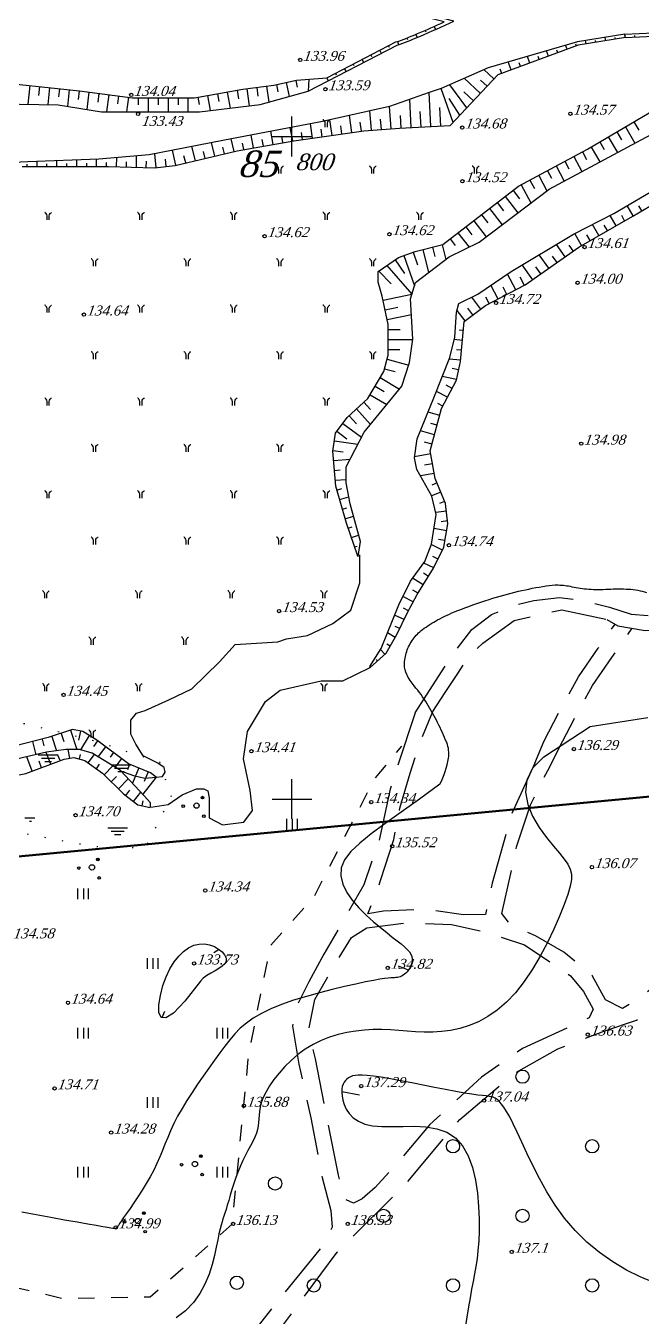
# Model space of a CAD drawing. Header units: millimetres. Extents: x 1400 to 4853, y -623 to 1865.
# Drawn here: x 2636.3 to 2692.1, y 1626.4 to 1743.3 of the extents above; entities that cross this region are included whole.
import ezdxf

# ---------------------------------------------------------------- set-up
doc = ezdxf.new("R2010")
doc.units = ezdxf.units.MM
for name, pattern in [('ADOT1', [1.6, 0.1, -1.5]), ('AHIDDEN2', [3, 1.5, -1.5]), ('AHIDDEN4', [7, 5, -2])]:
    doc.linetypes.add(name, pattern=pattern)
for name, color, linetype in [('00_Північ', 7, 'Continuous'), ('00_Північ_відмітки', 7, 'Continuous'), ('01_Північ', 7, 'Continuous'), ('58', 7, 'Continuous'), ('9', 7, 'Continuous'), ('CONT-MNR', 7, 'Continuous'), ('Андрей', 7, 'Continuous'), ('кресты', 7, 'Continuous'), ('ПИКЕТЫ', 7, 'Continuous'), ('РАСТИТ', 7, 'Continuous'), ('СІТУАЦІЯ', 7, 'Continuous')]:
    doc.layers.add(name, color=color, linetype=linetype)
doc.styles.add('universw', font='timesi.ttf', dxfattribs={"oblique": 10})

# ---------------------------------------------------------------- blocks, each defined once
blk = doc.blocks.new('372')
blk.add_circle((0, 0), 1)
blk = doc.blocks.new('368')
at = {"color": 0, "linetype": 'Continuous'}
blk.add_blockref('372', (0, 0), dxfattribs=at)
blk = doc.blocks.new('402')
at = {"color": 0, "linetype": 'Continuous'}
for p, q in [((-0.81, -0.04), (-0.81, 1.58)), ((0, 1.58), (0, -0.04)), ((0.8, -0.04), (0.8, 1.58))]:
    blk.add_line(p, q, dxfattribs=at)
blk = doc.blocks.new('395_1')
at = {"linetype": 'Continuous'}
h = blk.add_hatch(color=0, dxfattribs=at)
h.paths.add_polyline_path([(-1.8, -0.1, 1), (-2.2, -0.1, 1)])
h.paths.add_polyline_path([(1.3, -1.6, 1), (0.9, -1.6, 1)])
blk.add_hatch(color=0, dxfattribs=at).paths.add_polyline_path([(1.1, 1.2, 1), (0.7, 1.2, 1)])
at = {"color": 0, "linetype": 'Continuous'}
for centre, radius in [((-2, -0.1), 0.2), ((0, 0), 0.4), ((0.9, 1.2), 0.2), ((1.1, -1.6), 0.2)]:
    blk.add_circle(centre, radius, dxfattribs=at)
blk = doc.blocks.new('403')
at = {"color": 0, "linetype": 'Continuous'}
for p, q in [((-0.45, 1.11), (-0.52, 1.11)), ((-0.38, 1.02), (-0.45, 1.11)), ((-0.31, 0.94), (-0.38, 1.02)), ((-0.21, 0.81), (-0.31, 0.94)), ((-0.17, 0.59), (-0.21, 0.81)), ((-0.17, 0), (-0.17, 0.59)), ((0.17, 0.59), (0.21, 0.81)), ((0.17, 0), (0.17, 0.59)), ((0.21, 0.81), (0.31, 0.94)), ((0.31, 0.94), (0.38, 1.02)), ((0.38, 1.02), (0.45, 1.11)), ((0.45, 1.11), (0.52, 1.11))]:
    blk.add_line(p, q, dxfattribs=at)

msp = doc.modelspace()

# ---------------------------------------------------------------- hatches: boundary and pattern name
at = {"layer": '58'}
h = msp.add_hatch(dxfattribs=at)
h.set_pattern_fill('1_468', color=3, scale=3, style=0, pattern_type=2)
h.set_pattern_definition([(0, (2589.073, 1683.3), (0, 14.7), [1.8, -12.9]), (0, (2589.673, 1682.7), (0, 14.7), [0.6, -14.1]), (0, (2589.373, 1683), (0, 14.7), [1.2, -13.5]), (0, (2588.473, 1678.8), (0, 14.7), [1.8, -12.9]), (0, (2589.073, 1678.2), (0, 14.7), [0.6, -14.1]), (0, (2588.773, 1678.5), (0, 14.7), [1.2, -13.5]), (0, (2596.573, 1682.7), (0, 14.7), [1.8, -12.9]), (0, (2597.173, 1682.1), (0, 14.7), [0.6, -14.1]), (0, (2596.873, 1682.4), (0, 14.7), [1.2, -13.5]), (0, (2599.573, 1670.7), (0, 14.7), [1.8, -12.9]), (0, (2600.173, 1670.1), (0, 14.7), [0.6, -14.1]), (0, (2599.873, 1670.4), (0, 14.7), [1.2, -13.5]), (0, (2591.173, 1671.6), (0, 14.7), [1.8, -12.9]), (0, (2591.773, 1671), (0, 14.7), [0.6, -14.1]), (0, (2591.473, 1671.3), (0, 14.7), [1.2, -13.5]), (0, (2599.873, 1676.4), (0, 14.7), [1.8, -12.9]), (0, (2600.473, 1675.8), (0, 14.7), [0.6, -14.1]), (0, (2600.173, 1676.1), (0, 14.7), [1.2, -13.5]), (0, (2593.273, 1677.3), (0, 14.7), [1.8, -12.9]), (0, (2593.873, 1676.7), (0, 14.7), [0.6, -14.1]), (0, (2593.573, 1677), (0, 14.7), [1.2, -13.5])])
h.paths.add_polyline_path([(2581.2001, 1683.0732), (2582.4855, 1684.5605), (2582.8915, 1680.8422), (2583.2298, 1676.921), (2587.0862, 1673.8787), (2593.2429, 1676.6506), (2599.8056, 1678.2731), (2606.3682, 1677.597), (2612.2544, 1670.904), (2618.1405, 1669.4166), (2623.8912, 1673.8111), (2629.9393, 1678.7471), (2638.261, 1680.8429), (2644.756, 1679.3556), (2648.8831, 1676.5837), (2648.9507, 1671.6484), (2645.8385, 1669.5526), (2637.3138, 1670.7696), (2634.4723, 1672.8654), (2623.9855, 1667.0512), (2617.4905, 1661.9131), (2610.319, 1662.454), (2604.7035, 1672.1893), (2599.2575, 1673.6092), (2591.6123, 1670.9049), (2588.9061, 1666.1724), (2579.0282, 1669.9584), (2572.57, 1680.9222), (2562.4785, 1685.6053)])

# ---------------------------------------------------------------- linework, layer by layer
at = {"color": 7, "linetype": 'Continuous', "lineweight": 50, "flags": 128}
msp.add_lwpolyline([(2758.0423, 1339.7067), (2692.7023, 1344.9267), (2583.6093, 1353.1827, -0.37665893), (2557.6357, 1380.3754), (2553.3126, 1443.2455), (2551.4534, 1466.9327), (2559.0536, 1529.656), (2564.1924, 1580.9801), (2565.5951, 1599.3905), (2569.222, 1641.163, -0.34034588), (2591.1699, 1664.6371), (2631.7289, 1667.7403), (2712.8418, 1675.4467), (2806.1546, 1677.7296)], format="xyb", dxfattribs=at)
at = {"layer": '00_Північ', "linetype": 'Continuous'}
for p, q in [((2671.5982, 1742.555), (2671.7152, 1742.2788)), ((2673.2468, 1743.2775), (2673.3693, 1743.0036)), ((2690.5618, 1742.2635), (2690.5149, 1742.5598)), ((2690.53, 1742.2602), (2690.5149, 1742.5598)), ((2669.9167, 1741.9136), (2670.0135, 1741.6296)), ((2685.2816, 1741.2153), (2685.15, 1741.5699)), ((2687.0062, 1741.7002), (2686.9592, 1741.9965)), ((2688.784, 1741.9818), (2688.737, 1742.2781)), ((2666.7107, 1740.2795), (2666.8484, 1740.013)), ((2668.3097, 1741.106), (2668.4474, 1740.8395)), ((2680.2188, 1739.3369), (2679.9503, 1740.0605)), ((2681.9064, 1739.963), (2681.6835, 1740.5637)), ((2683.594, 1740.5892), (2683.4168, 1741.0668)), ((2665.1117, 1739.453), (2665.2494, 1739.1865)), ((2678.6591, 1738.5185), (2677.7546, 1739.3651)), ((2636.6151, 1737.916), (2636.4381, 1736.2222)), ((2638.4054, 1737.7289), (2638.2447, 1736.1911)), ((2658.0628, 1737.8716), (2658.2597, 1736.41)), ((2659.8322, 1738.1956), (2660.1016, 1736.9308)), ((2661.8821, 1738.4897), (2661.8321, 1737.4201)), ((2663.5126, 1738.6265), (2663.6504, 1738.3599)), ((2676.199, 1735.8902), (2674.6494, 1737.9967)), ((2677.429, 1737.2043), (2675.9637, 1738.5759)), ((2640.1956, 1737.5418), (2640.0383, 1736.0362)), ((2641.9832, 1737.3317), (2641.7754, 1735.7554)), ((2643.7677, 1737.0965), (2643.5624, 1735.5389)), ((2645.5523, 1736.8612), (2645.378, 1735.5389)), ((2647.3492, 1736.8136), (2647.3492, 1735.5389)), ((2649.1492, 1736.8136), (2649.1492, 1735.5389)), ((2650.9492, 1736.8136), (2650.9492, 1735.5389)), ((2652.7309, 1737.0231), (2652.971, 1735.655)), ((2654.5038, 1737.3342), (2654.7611, 1735.8681)), ((2656.2789, 1737.6313), (2656.4888, 1736.0737)), ((2671.1574, 1734.1193), (2671.0326, 1736.6614)), ((2672.9552, 1734.2076), (2672.8043, 1737.2817)), ((2674.969, 1734.576), (2673.8877, 1737.6611)), ((2667.5666, 1733.8667), (2667.4276, 1735.6259)), ((2669.361, 1734.0085), (2669.202, 1736.0205)), ((2662.2138, 1733.1623), (2662.0324, 1734.4641)), ((2663.9966, 1733.4107), (2663.7999, 1734.8222)), ((2665.7794, 1733.6591), (2665.5629, 1735.2128)), ((2655.1191, 1731.9447), (2654.8476, 1733.0926)), ((2656.8878, 1732.2769), (2656.6796, 1733.4423)), ((2658.6597, 1732.5934), (2658.4478, 1733.7799)), ((2660.4317, 1732.91), (2660.216, 1734.1174)), ((2649.864, 1730.702), (2649.543, 1732.0595)), ((2651.6157, 1731.1162), (2651.3109, 1732.4049)), ((2653.3674, 1731.5304), (2653.0789, 1732.7504)), ((2637.2781, 1730.5765), (2637.2781, 1731.0355)), ((2639.0781, 1730.5765), (2639.0781, 1731.1085)), ((2640.8781, 1730.5765), (2640.8781, 1731.1815)), ((2642.6781, 1730.5765), (2642.6781, 1731.2545)), ((2644.4779, 1730.5594), (2644.4973, 1731.3998)), ((2646.2775, 1730.5179), (2646.3013, 1731.5522)), ((2648.076, 1730.4991), (2647.9409, 1731.7464)), ((2640.3218, 1679.5386), (2640.8932, 1677.8034)), ((2636.8722, 1678.5173), (2637.1704, 1677.3189)), ((2638.6121, 1678.9756), (2639.0404, 1677.675)), ((2641.9958, 1679.0641), (2641.2039, 1677.781)), ((2643.4808, 1678.0497), (2642.8136, 1677.1494)), ((2636.8446, 1675.8272), (2636.3481, 1677.1315)), ((2638.5268, 1676.4676), (2638.1203, 1677.5354)), ((2640.2347, 1677.0146), (2640.0977, 1677.8034)), ((2641.9214, 1676.5865), (2642.4761, 1677.3589)), ((2644.927, 1676.9779), (2644.3483, 1676.1971)), ((2643.3629, 1675.5121), (2644.1545, 1676.3174)), ((2646.4964, 1676.1257), (2645.9313, 1674.7347)), ((2644.6466, 1674.2503), (2645.535, 1675.1541)), ((2648.0733, 1675.2913), (2646.8662, 1673.7453)), ((2646.016, 1673.0863), (2646.682, 1673.9402))]:
    msp.add_line(p, q, dxfattribs=at)
at = {"layer": '00_Північ', "color": 250, "linetype": 'Continuous'}
for p, q in [((2672.4239, 1742.913), (2672.4842, 1742.7756)), ((2691.4288, 1742.3054), (2691.4213, 1742.4552)), ((2669.1092, 1741.5193), (2669.1781, 1741.386)), ((2670.7633, 1742.2191), (2670.8167, 1742.079)), ((2686.1254, 1741.5284), (2686.071, 1741.6749)), ((2687.8951, 1741.841), (2687.8716, 1741.9892)), ((2689.6729, 1742.1227), (2689.6494, 1742.2708)), ((2667.5102, 1740.6928), (2667.5791, 1740.5595)), ((2682.7502, 1740.2761), (2682.6502, 1740.5456)), ((2684.4378, 1740.9022), (2684.3606, 1741.1103)), ((2664.3121, 1739.0397), (2664.381, 1738.9065)), ((2665.9112, 1739.8662), (2665.98, 1739.733)), ((2679.375, 1739.0238), (2679.2294, 1739.4164)), ((2681.0626, 1739.6499), (2680.9398, 1739.981)), ((2637.5103, 1737.8224), (2637.4258, 1737.0145)), ((2657.1709, 1737.7515), (2657.2767, 1736.9658)), ((2658.9519, 1738.0081), (2659.0928, 1737.3467)), ((2660.7124, 1738.3831), (2660.8409, 1737.7796)), ((2678.0441, 1737.8614), (2677.4516, 1738.4159)), ((2639.3005, 1737.6353), (2639.2242, 1736.9054)), ((2641.0908, 1737.4482), (2641.0095, 1736.6703)), ((2642.8754, 1737.2141), (2642.7698, 1736.4129)), ((2644.66, 1736.9789), (2644.5651, 1736.2589)), ((2646.4492, 1736.8136), (2646.4492, 1736.1763)), ((2648.2492, 1736.8136), (2648.2492, 1736.1763)), ((2650.0492, 1736.8136), (2650.0492, 1736.1763)), ((2651.8445, 1736.8675), (2651.9602, 1736.208)), ((2653.6174, 1737.1787), (2653.7417, 1736.4701)), ((2655.3903, 1737.4898), (2655.5232, 1736.7322)), ((2675.584, 1735.2331), (2674.6088, 1736.7501)), ((2676.814, 1736.5472), (2675.9411, 1737.3643)), ((2672.0563, 1734.1634), (2671.9874, 1735.5675)), ((2673.8541, 1734.2517), (2673.7722, 1735.9218)), ((2664.888, 1733.5349), (2664.7847, 1734.2762)), ((2666.6708, 1733.7833), (2666.5576, 1734.5957)), ((2668.4638, 1733.9376), (2668.3893, 1734.88)), ((2670.2585, 1734.0752), (2670.2026, 1735.2132)), ((2657.7737, 1732.4352), (2657.6687, 1733.0231)), ((2659.5457, 1732.7517), (2659.4388, 1733.3502)), ((2661.3224, 1733.0381), (2661.2348, 1733.6666)), ((2663.1052, 1733.2865), (2663.0114, 1733.9598)), ((2652.4915, 1731.3233), (2652.3432, 1731.9505)), ((2654.2432, 1731.7376), (2654.103, 1732.3303)), ((2656.0018, 1732.1186), (2655.8986, 1732.6961)), ((2636.3781, 1730.5765), (2636.3781, 1730.7877)), ((2638.1781, 1730.5765), (2638.1781, 1730.8243)), ((2639.9781, 1730.5765), (2639.9781, 1730.8608)), ((2641.7781, 1730.5765), (2641.7781, 1730.8973)), ((2643.5781, 1730.5765), (2643.5781, 1730.9493)), ((2645.3777, 1730.5386), (2645.3885, 1731.0073)), ((2647.1772, 1730.4971), (2647.1903, 1731.0627)), ((2648.9708, 1730.5961), (2648.8991, 1731.2578)), ((2650.7398, 1730.9091), (2650.5834, 1731.5706)), ((2639.467, 1679.2571), (2639.7063, 1678.5303)), ((2641.2002, 1679.4601), (2641.0429, 1678.6318)), ((2637.7456, 1678.7346), (2637.8968, 1678.1268)), ((2642.7577, 1678.5856), (2642.3775, 1678.0725)), ((2639.3679, 1676.7878), (2639.1993, 1677.2307)), ((2641.1115, 1676.9445), (2641.2183, 1677.3458)), ((2644.2039, 1677.5138), (2643.8924, 1677.0935)), ((2637.6857, 1676.1474), (2637.4599, 1676.7405)), ((2642.6525, 1676.0616), (2642.9475, 1676.4724)), ((2645.6626, 1676.4644), (2645.4573, 1675.959)), ((2647.3302, 1675.7869), (2646.9705, 1674.9013)), ((2644.0047, 1674.8812), (2644.4606, 1675.3449)), ((2645.3064, 1673.6399), (2645.6816, 1674.1209)), ((2646.8039, 1672.6993), (2646.9026, 1673.1502))]:
    msp.add_line(p, q, dxfattribs=at)
at = {"layer": '00_Північ', "linetype": 'Continuous', "flags": 128}
msp.add_lwpolyline([(2663.5126, 1738.6265), (2669.7881, 1741.8702, 0.02109854), (2671.7493, 1742.6196, 0.00539952), (2674.1406, 1743.6817), (2671.3961, 1744.3889), (2668.4107, 1746.0859), (2666.169, 1747.7526), (2664.3062, 1749.669), (2663.384, 1750.9444), (2661.7532, 1753.6718)], format="xyb", dxfattribs=at)
at = {"layer": '00_Північ', "color": 5, "linetype": 'Continuous', "flags": 128}
msp.add_lwpolyline([(2661.8321, 1737.4201), (2669.9054, 1741.5931, 0.0208676), (2671.8681, 1742.3441, 0.00713518), (2675.0309, 1743.762), (2671.5096, 1744.6695), (2668.575, 1746.3377), (2666.3673, 1747.979), (2664.5365, 1749.8624), (2663.6347, 1751.1096), (2662.0107, 1753.8257)], format="xyb", dxfattribs=at)
for points in [[(2666.3495, 1695.2727), (2666.5647, 1696.6217), (2665.6452, 1700.043), (2665.2735, 1701.9394), (2665.2735, 1703.3862), (2666.9135, 1706.5477), (2670.3225, 1710.6898), (2671.0192, 1712.8309), (2671.3011, 1714.9549), (2671.1034, 1718.6163), (2671.5512, 1720.0938), (2674.6129, 1722.3992), (2677.3242, 1723.7307), (2683.6655, 1728.5425), (2690.7437, 1732.3529), (2692.8899, 1733.4846), (2694.0929, 1734.335), (2697.5493, 1735.6349), (2700.0011, 1737.1828), (2700.8861, 1738.4458), (2701.8779, 1740.1661), (2702.541, 1740.7676), (2705.4325, 1741.8765), (2708.3372, 1743.2288)], [(2690.5149, 1742.5598), (2696.9887, 1742.8857), (2701.8769, 1743.0967), (2704.9899, 1742.8817), (2708.3849, 1743.2512)], [(2667.4194, 1685.322), (2668.4393, 1686.9573), (2670.0329, 1690.8932), (2671.0943, 1693.0426), (2672.4071, 1694.8291), (2672.9937, 1696.3922), (2673.4321, 1699.0838), (2673.0264, 1700.7369), (2671.6844, 1703.1386), (2671.4492, 1704.2003), (2671.7183, 1705.9213), (2673.2216, 1709.6518), (2674.6591, 1713.282), (2675.1043, 1715.147), (2675.2737, 1717.3978), (2675.4868, 1718.1751), (2677.1916, 1719.0376), (2680.2202, 1721.0713), (2685.878, 1724.4729), (2689.5149, 1726.3434), (2693.8323, 1728.8727)]]:
    msp.add_lwpolyline(points, dxfattribs=at)
at = {"layer": '00_Північ', "linetype": 'Continuous', "flags": 128}
for points in [[(2690.53, 1742.2602), (2697.0027, 1742.586), (2701.8731, 1742.7962), (2704.9959, 1742.5806), (2707.5395, 1742.8574)], [(2666.3356, 1695.2899), (2665.292, 1698.3029), (2664.3377, 1701.6381), (2664.074, 1704.8171), (2664.3049, 1706.4384), (2665.3563, 1707.8539), (2667.2378, 1709.5827), (2668.6761, 1712.0219), (2669.0804, 1713.5103), (2669.0804, 1716.2839), (2668.5486, 1718.8444), (2668.1807, 1720.1082), (2668.1807, 1721.0733), (2670.0202, 1722.3601), (2671.5139, 1722.8814), (2674.0304, 1723.5216), (2680.8682, 1728.7966), (2687.146, 1732.1663), (2693.7507, 1736.0585)], [(2667.4415, 1685.2173), (2668.8876, 1686.5168), (2669.8734, 1688.2059), (2670.8029, 1690.1325), (2671.7152, 1691.8356), (2673.1915, 1694.2065), (2674.1163, 1696.1063), (2674.4931, 1698.2458), (2674.2689, 1700.0845), (2673.3317, 1702.3494), (2672.8953, 1704.8488), (2673.9222, 1708.6704), (2675.2625, 1711.243), (2675.6223, 1712.9237), (2675.9694, 1716.5522), (2677.8916, 1717.9929), (2681.4956, 1719.8605), (2686.3323, 1723.2926), (2691.2463, 1726.1064), (2694.8414, 1728.2017)], [(2648.0754, 1675.2828), (2648.6459, 1675.3475), (2648.8929, 1675.7531), (2648.8047, 1676.1587), (2648.2107, 1676.5642), (2646.8981, 1677.234), (2646.2364, 1678.2859), (2645.7861, 1679.1728), (2645.7861, 1680.4538), (2646.3009, 1681.0734), (2647.0784, 1681.3359), (2649.2288, 1682.2901), (2651.2987, 1683.2922), (2653.8102, 1685.7289), (2655.2165, 1687.3201), (2659.0959, 1687.5592), (2659.8591, 1687.8134), (2661.7671, 1688.1139), (2664.0714, 1689.2126), (2665.7032, 1690.4099), (2666.5043, 1692.8755), (2666.5043, 1695.427)], [(2647.5861, 1672.5651), (2649.1415, 1672.8242), (2650.4288, 1673.6819), (2651.7184, 1674.221), (2652.3944, 1674.221), (2652.759, 1674.061), (2652.8658, 1673.421), (2652.8658, 1671.6166), (2654.0877, 1670.9899), (2656.0113, 1671.2184), (2656.7884, 1672.2706), (2656.5753, 1674.0994), (2655.9751, 1676.9528), (2656.3419, 1679.4384), (2657.9798, 1682.1541), (2659.3082, 1683.1601), (2663.017, 1684.0306), (2664.9839, 1684.0306), (2667.4565, 1685.2099)], [(2635.0157, 1675.3771), (2636.2754, 1675.6106), (2639.7364, 1676.9281), (2640.606, 1677.0791), (2641.6063, 1676.8128), (2643.214, 1675.6584), (2645.1184, 1673.7865), (2646.3983, 1672.7881), (2647.5378, 1672.5386)], [(2647.5588, 1672.5933), (2647.5588, 1672.9608), (2646.9886, 1673.6158), (2644.8343, 1675.8956), (2642.2801, 1677.4805), (2641.1237, 1677.8034), (2639.8993, 1677.8034), (2638.1454, 1677.5412), (2635.4146, 1676.9187)], [(2644.8471, 1675.8515), (2646.0033, 1675.4345), (2647.0284, 1675.1963), (2648.0754, 1675.2946)]]:
    msp.add_lwpolyline(points, dxfattribs=at)
at = {"layer": '00_Північ', "linetype": 'AHIDDEN4', "flags": 128}
msp.add_lwpolyline([(2677.6592, 1687.4204), (2680.4885, 1689.4831), (2684.8194, 1690.4565), (2688.8744, 1689.5793)], dxfattribs=at)
at = {"layer": '00_Північ_відмітки', "color": 7, "linetype": 'Continuous'}
for centre in [(2661.1118, 1740.2427), (2661.1118, 1740.2427), (2663.403, 1737.5828), (2645.8042, 1737.0743), (2645.8042, 1737.0743), (2646.4355, 1735.3557), (2685.5798, 1735.3723), (2675.7882, 1734.1204), (2675.8107, 1729.259), (2657.8909, 1724.281), (2669.1915, 1724.4601), (2686.8714, 1723.2948), (2686.2394, 1720.0614), (2678.8553, 1718.2345), (2641.5289, 1717.1869), (2686.5642, 1705.4929), (2674.5772, 1696.2994), (2659.2068, 1690.33)]:
    msp.add_circle(centre, 0.15, dxfattribs=at)
at = {"layer": '9', "color": 3, "linetype": 'ADOT1', "flags": 128}
msp.add_lwpolyline([(2571.3643, 1683.5348), (2574.5941, 1685.8252), (2579.6994, 1685.9814), (2583.4502, 1684.4718), (2583.7107, 1682.0772), (2583.2256, 1676.0382), (2588.4077, 1674.5962), (2592.5403, 1676.497), (2599, 1679.1077), (2607.2651, 1677.469), (2611.3321, 1673.3394), (2619.9252, 1672.7495), (2627.1683, 1674.9026), (2630.7761, 1679.0976), (2634.5151, 1680.5397), (2642.1243, 1678.7043), (2648.3703, 1676.6678), (2649.4198, 1673.5215), (2647.0583, 1668.8676), (2642.3354, 1668.9987), (2635.7758, 1670.2441), (2626.7891, 1666.2456), (2615.6751, 1661.7804), (2608.8531, 1664.5334), (2605.7045, 1672.2681), (2601.1784, 1674.0379), (2594.0284, 1670.8916), (2590.4206, 1665.9099), (2588.4888, 1663.357), (2581.9948, 1664.799), (2576.2223, 1671.7471), (2571.3682, 1679.6129), (2570.8466, 1682.5106)], dxfattribs=at)
at = {"layer": 'CONT-MNR', "linetype": 'Continuous'}
for p, q in [((2690.5642, 1734.1807), (2691.4285, 1732.714)), ((2689.0135, 1733.2668), (2689.839, 1731.8659)), ((2687.4627, 1732.353), (2688.2529, 1731.012)), ((2685.8839, 1731.4889), (2686.6136, 1730.1295)), ((2682.712, 1729.7863), (2683.4624, 1728.3884)), ((2684.298, 1730.6376), (2685.0286, 1729.2763)), ((2681.126, 1728.935), (2682.0107, 1727.2868)), ((2679.6747, 1727.8759), (2680.8239, 1726.3863)), ((2678.2495, 1726.7764), (2679.3899, 1725.2982)), ((2689.7133, 1725.2285), (2689.175, 1726.1686)), ((2691.2752, 1726.1232), (2690.7315, 1727.0561)), ((2676.8243, 1725.677), (2677.9559, 1724.2101)), ((2688.1512, 1724.3341), (2687.5727, 1725.3445)), ((2675.3991, 1724.5775), (2676.4018, 1723.2777)), ((2686.5892, 1723.4397), (2685.9703, 1724.5204)), ((2670.4992, 1722.5273), (2671.457, 1719.783)), ((2672.2168, 1723.0603), (2672.7431, 1720.9913)), ((2673.9613, 1723.504), (2674.3019, 1722.165)), ((2683.6378, 1721.3805), (2682.7696, 1722.604)), ((2685.1057, 1722.4222), (2684.3167, 1723.5342)), ((2668.961, 1721.6192), (2671.2278, 1719.0266)), ((2682.1698, 1720.3389), (2681.2225, 1721.6739)), ((2680.6314, 1719.4127), (2679.8877, 1720.8479)), ((2668.6231, 1718.4857), (2671.2278, 1719.0266)), ((2679.0332, 1718.5845), (2678.3837, 1719.8381)), ((2677.4802, 1717.6845), (2676.6655, 1718.7715)), ((2668.9891, 1716.7233), (2671.1811, 1717.1785)), ((2676.0398, 1716.605), (2675.3197, 1717.5657)), ((2669.0804, 1714.9327), (2671.2982, 1714.9327)), ((2675.8064, 1714.848), (2675.0501, 1714.9203)), ((2668.9814, 1713.1459), (2670.9479, 1712.6117)), ((2675.635, 1713.0562), (2674.6086, 1713.1543)), ((2668.3534, 1711.4746), (2670.114, 1710.4365)), ((2675.2734, 1711.2937), (2673.9813, 1711.5703)), ((2667.4391, 1709.9241), (2668.9562, 1709.0296)), ((2674.4548, 1709.6926), (2673.4459, 1710.2183)), ((2666.2042, 1708.633), (2667.4837, 1707.2405)), ((2664.9696, 1707.3333), (2666.667, 1706.0726)), ((2673.7542, 1708.0452), (2672.6895, 1708.3314)), ((2673.2871, 1706.3069), (2672.0118, 1706.6496)), ((2664.2083, 1705.76), (2666.3469, 1705.4554)), ((2664.1441, 1703.9724), (2665.6421, 1704.0967)), ((2672.9452, 1704.563), (2671.4655, 1704.3046)), ((2673.2548, 1702.7898), (2672.0016, 1702.571)), ((2664.2929, 1702.1786), (2665.2735, 1702.2599)), ((2664.6837, 1700.4289), (2665.5225, 1700.669)), ((2673.849, 1701.0992), (2673.0165, 1700.7548)), ((2674.3538, 1699.3878), (2673.3865, 1699.2699)), ((2665.1788, 1698.6984), (2665.9475, 1698.9183)), ((2665.7465, 1696.9907), (2666.4042, 1697.2186)), ((2674.3805, 1697.6062), (2673.2246, 1697.8097)), ((2673.9951, 1695.8572), (2672.9786, 1696.352)), ((2666.3356, 1695.2899), (2666.3532, 1695.296)), ((2673.2072, 1694.2388), (2672.2984, 1694.6811)), ((2672.259, 1692.709), (2671.2918, 1693.3113)), ((2671.3511, 1691.1558), (2670.4113, 1691.6593)), ((2670.5252, 1689.5569), (2669.6607, 1689.9739)), ((2669.7222, 1687.9468), (2669.0086, 1688.3633)), ((2668.7803, 1686.4204), (2668.3813, 1686.8644)), ((2667.4415, 1685.2173), (2667.3899, 1685.2747))]:
    msp.add_line(p, q, dxfattribs=at)
at = {"layer": 'CONT-MNR', "color": 250, "linetype": 'Continuous'}
for p, q in [((2691.3396, 1734.6376), (2691.7826, 1733.886)), ((2689.7888, 1733.7238), (2690.2105, 1733.0083)), ((2686.6769, 1731.9145), (2687.0415, 1731.2353)), ((2688.2381, 1732.8099), (2688.642, 1732.1244)), ((2685.0909, 1731.0633), (2685.456, 1730.3831)), ((2683.505, 1730.212), (2683.8706, 1729.5308)), ((2680.3873, 1728.4256), (2680.9641, 1727.678)), ((2681.919, 1729.3607), (2682.3278, 1728.5991)), ((2678.9621, 1727.3262), (2679.5345, 1726.5842)), ((2677.5369, 1726.2267), (2678.1049, 1725.4904)), ((2690.4943, 1725.6758), (2690.2281, 1726.1405)), ((2692.0527, 1726.5764), (2691.7804, 1727.0437)), ((2676.1117, 1725.1272), (2676.6689, 1724.4049)), ((2688.9322, 1724.7813), (2688.653, 1725.2689)), ((2674.6865, 1724.0278), (2675.132, 1723.4503)), ((2687.3702, 1723.8869), (2687.0708, 1724.4097)), ((2671.349, 1722.8239), (2671.7473, 1721.6826)), ((2673.089, 1723.2821), (2673.3058, 1722.4301)), ((2684.3717, 1721.9014), (2683.9574, 1722.4852)), ((2685.8397, 1722.943), (2685.465, 1723.4712)), ((2669.6985, 1722.1351), (2670.5606, 1720.9026)), ((2682.9038, 1720.8597), (2682.4499, 1721.4993)), ((2668.2235, 1721.1033), (2669.3412, 1719.9689)), ((2681.4305, 1719.8268), (2681.0409, 1720.5786)), ((2679.8323, 1718.9986), (2679.484, 1719.6708)), ((2668.8061, 1717.6045), (2669.9691, 1717.846)), ((2678.2342, 1718.1704), (2677.9329, 1718.7518)), ((2676.76, 1717.1448), (2676.305, 1717.7518)), ((2669.0804, 1715.8327), (2670.1671, 1715.8327)), ((2675.8921, 1715.7439), (2675.5233, 1715.7792)), ((2669.0804, 1714.0327), (2670.1296, 1714.0327)), ((2675.7207, 1713.9521), (2675.2799, 1713.9942)), ((2668.7455, 1712.2773), (2669.7073, 1712.0161)), ((2675.4618, 1712.1738), (2674.8895, 1712.2963)), ((2667.8963, 1710.6994), (2668.7157, 1710.2162)), ((2674.8706, 1710.4908), (2674.3249, 1710.7752)), ((2666.8669, 1709.2419), (2667.4641, 1708.5921)), ((2674.039, 1708.8945), (2673.5751, 1709.1361)), ((2665.5415, 1708.0241), (2666.2247, 1707.2805)), ((2673.5207, 1707.1761), (2672.9357, 1707.3333)), ((2664.433, 1706.6108), (2665.3401, 1705.937)), ((2673.0536, 1705.4377), (2672.3766, 1705.6197)), ((2664.0814, 1704.869), (2664.9946, 1704.7389)), ((2664.2185, 1703.0755), (2664.746, 1703.1192)), ((2673.1, 1703.6764), (2672.3612, 1703.5474)), ((2673.5049, 1701.9309), (2673.0396, 1701.7383)), ((2664.4361, 1701.2942), (2664.8924, 1701.4248)), ((2674.1931, 1700.2676), (2673.7158, 1700.0701)), ((2664.9313, 1699.5637), (2665.3226, 1699.6756)), ((2665.4519, 1697.8412), (2665.811, 1697.9655)), ((2674.4628, 1698.4945), (2673.888, 1698.4244)), ((2674.2244, 1696.7198), (2673.6521, 1696.8206)), ((2666.0411, 1696.1403), (2666.2775, 1696.2222)), ((2673.6012, 1695.048), (2673.1311, 1695.2768)), ((2672.7348, 1693.473), (2672.2805, 1693.7558)), ((2671.7833, 1691.945), (2671.3126, 1692.2381)), ((2670.9261, 1690.3625), (2670.4708, 1690.6064)), ((2670.1341, 1688.7463), (2669.7282, 1688.9422)), ((2669.2685, 1687.1695), (2668.9679, 1687.3449)), ((2668.1109, 1685.8188), (2667.9982, 1685.9442))]:
    msp.add_line(p, q, dxfattribs=at)
at = {"layer": 'CONT-MNR', "color": 5, "linetype": 'Continuous'}
for points in [[(2690.5149, 1742.5598), (2686.2118, 1741.8781), (2678.1409, 1739.5353), (2673.8877, 1737.6611), (2672.8043, 1737.2817)], [(2672.8043, 1737.2817), (2669.1907, 1736.0165), (2663.1256, 1734.6728), (2654.1003, 1732.95), (2647.4381, 1731.6482), (2642.8685, 1731.2622), (2636.4373, 1731.0014), (2629.8115, 1730.7186)]]:
    msp.add_lwpolyline(points, dxfattribs=at)
at = {"layer": 'CONT-MNR', "linetype": 'Continuous'}
msp.add_lwpolyline([(2690.5618, 1742.2635), (2686.2773, 1741.5847), (2679.0028, 1738.8857), (2674.7045, 1734.2934)], dxfattribs=at)
at = {"layer": 'CONT-MNR', "color": 30, "linetype": 'Continuous', "flags": 128}
msp.add_lwpolyline([(2673.7569, 1674.6626, 0.07778603), (2674.5396, 1677.0243, 0.13947445), (2674.3819, 1678.4215, 0.01928639), (2673.5543, 1680.2351, 0.01978034), (2672.6118, 1681.9349, 0.04133022), (2671.4349, 1683.5545, -0.06679726), (2670.7567, 1684.595, -0.11151937), (2670.5593, 1685.4691, -0.08203963), (2670.7567, 1686.664, -0.07373145), (2671.3356, 1687.7908, -0.07739143), (2672.1816, 1688.6523, -0.03570381), (2673.5564, 1689.5309, -0.03025512), (2675.3004, 1690.3451, -0.01700943), (2678.2174, 1691.3844, -0.01906916), (2680.8795, 1692.1216, -0.01832672), (2683.3962, 1692.6195, -0.04348148), (2684.4764, 1692.6972, -0.05496658), (2685.7242, 1692.5405, 0.04503993), (2687.2415, 1692.3193, 0.02669602), (2689.0038, 1692.3169, -0.02537685), (2690.8575, 1692.3193, -0.06873064), (2692.4893, 1692.011, 0.11558975)], format="xyb", dxfattribs=at)
for points, elevation in [([(2683.1761, 1677.1246), (2687.3824, 1679.895), (2692.5954, 1680.6967)], 40.8), ([(2653.7775, 1659.6841), (2653.2859, 1659.3785)], 40.2), ([(2670.9168, 1657.8225), (2670.0113, 1658.1897)], 40.5), ([(2648.5987, 1653.5321), (2648.8554, 1654.099)], 40.2), ([(2664.8748, 1646.8387), (2666.4931, 1646.5145)], 41.1)]:
    msp.add_lwpolyline(points, dxfattribs=dict(at, elevation=elevation))
for points in [[(2683.1761, 1677.1246), (2682.1527, 1676.1086), (2681.6264, 1675.0326), (2681.5107, 1673.9276), (2681.7188, 1672.8241), (2682.164, 1671.7532), (2682.7597, 1670.7454), (2683.4192, 1669.8317), (2684.0559, 1669.0428), (2684.5975, 1668.3972), (2685.0298, 1667.8647), (2685.3531, 1667.4029), (2685.5674, 1666.9692), (2685.673, 1666.5211), (2685.6702, 1666.0162), (2685.5591, 1665.4119), (2685.3399, 1664.6659), (2685.0146, 1663.7497), (2684.5919, 1662.692), (2684.0823, 1661.5355), (2683.4963, 1660.323), (2682.8443, 1659.0973), (2682.1368, 1657.901), (2681.3843, 1656.7771), (2680.5972, 1655.7682), (2679.7853, 1654.908), (2678.9551, 1654.193), (2678.1122, 1653.611), (2677.2625, 1653.1493), (2676.4116, 1652.7956), (2675.5653, 1652.5374), (2674.7294, 1652.3621), (2673.9094, 1652.2573), (2673.1096, 1652.2105), (2672.327, 1652.209), (2671.5569, 1652.2399), (2670.7949, 1652.2905), (2670.0363, 1652.3479), (2669.2765, 1652.3994), (2668.511, 1652.4322), (2667.7351, 1652.4335), (2666.9462, 1652.3922), (2666.149, 1652.3042), (2665.3505, 1652.1669), (2664.5574, 1651.9781), (2663.7763, 1651.7351), (2663.0141, 1651.4356), (2662.2776, 1651.0771), (2661.5734, 1650.6573), (2660.9082, 1650.1764), (2660.2871, 1649.6465), (2659.7151, 1649.0826), (2659.1973, 1648.4994), (2658.7387, 1647.9118), (2658.3442, 1647.3347), (2658.0189, 1646.7831), (2657.7677, 1646.2716), (2657.5921, 1645.8114), (2657.4799, 1645.3974), (2657.4151, 1645.0207), (2657.3819, 1644.6724), (2657.3645, 1644.3437), (2657.3471, 1644.0255), (2657.3137, 1643.7089), (2657.2486, 1643.3852), (2657.1399, 1643.0465), (2656.9914, 1642.6902), (2656.8107, 1642.3146), (2656.6057, 1641.9183), (2656.3842, 1641.4996), (2656.1538, 1641.0571), (2655.9223, 1640.5893), (2655.6974, 1640.0945), (2655.4856, 1639.5736), (2655.2881, 1639.0363), (2655.1047, 1638.4946), (2654.9353, 1637.9608), (2654.7798, 1637.4468), (2654.638, 1636.9648), (2654.5099, 1636.5267), (2654.3952, 1636.1448), (2654.2933, 1635.8249), (2654.201, 1635.5483), (2654.1147, 1635.2901), (2654.0306, 1635.0256), (2653.9449, 1634.7297), (2653.8541, 1634.3776), (2653.7543, 1633.9444), (2653.6418, 1633.4054), (2653.5108, 1632.7447), (2653.3468, 1631.9831), (2653.1332, 1631.1505), (2652.8531, 1630.2768), (2652.49, 1629.3918), (2652.0273, 1628.5256), (2651.4482, 1627.7079), (2650.7361, 1626.9687), (2649.8857, 1626.3296)], [(2673.7569, 1674.6626), (2671.9132, 1673.3074), (2670.2539, 1672.1222), (2668.7907, 1671.0804), (2667.5355, 1670.155), (2666.5002, 1669.3193), (2665.6965, 1668.5465), (2665.1364, 1667.8097), (2664.8316, 1667.0823), (2664.7849, 1666.3437), (2664.9631, 1665.5993), (2665.3237, 1664.861), (2665.8242, 1664.1404), (2666.4224, 1663.4492), (2667.0758, 1662.7993), (2667.742, 1662.2025), (2668.3786, 1661.6704), (2668.9507, 1661.2111), (2669.4532, 1660.818), (2669.8883, 1660.4807), (2670.2584, 1660.1889), (2670.5658, 1659.9323), (2670.8128, 1659.7005), (2671.0018, 1659.4833), (2671.1351, 1659.2701), (2671.2155, 1659.0532), (2671.2488, 1658.8338), (2671.2412, 1658.6158), (2671.1987, 1658.403), (2671.1278, 1658.1991), (2671.0345, 1658.0079), (2670.9251, 1657.8333), (2670.8058, 1657.6789), (2670.6819, 1657.5477), (2670.5553, 1657.4387), (2670.4267, 1657.3499), (2670.2971, 1657.2794), (2670.1673, 1657.2255), (2670.0382, 1657.1861), (2669.9107, 1657.1594), (2669.7856, 1657.1434), (2669.6601, 1657.1354), (2669.5157, 1657.1294), (2669.3307, 1657.1184), (2669.0827, 1657.0954), (2668.7499, 1657.0537), (2668.3101, 1656.9862), (2667.7412, 1656.886), (2667.0213, 1656.7463), (2666.1386, 1656.5619), (2665.1224, 1656.3351), (2664.0124, 1656.0701), (2662.8482, 1655.7708), (2661.6696, 1655.4416), (2660.5163, 1655.0864), (2659.4278, 1654.7095), (2658.4438, 1654.3148), (2657.5938, 1653.9052), (2656.866, 1653.478), (2656.2385, 1653.029), (2655.6891, 1652.5542), (2655.196, 1652.0496), (2654.737, 1651.5109), (2654.2903, 1650.9342), (2653.8337, 1650.3153), (2653.3509, 1649.6527), (2652.8473, 1648.954), (2652.3342, 1648.2297), (2651.8225, 1647.4899), (2651.3235, 1646.745), (2650.8482, 1646.0053), (2650.4078, 1645.2809), (2650.0132, 1644.5822), (2649.6719, 1643.9166), (2649.3752, 1643.2804), (2649.1108, 1642.667), (2648.8664, 1642.0699), (2648.6297, 1641.4825), (2648.3882, 1640.8983), (2648.1296, 1640.3107), (2647.8415, 1639.7132), (2647.5158, 1639.1024), (2647.1609, 1638.4875), (2646.7894, 1637.8809), (2646.4139, 1637.2948), (2646.0471, 1636.7418), (2645.7014, 1636.2341), (2645.3896, 1635.784), (2645.1242, 1635.4041), (2644.9145, 1635.1028), (2644.7562, 1634.8737), (2644.6418, 1634.7068), (2644.5637, 1634.5917), (2644.5144, 1634.5184), (2644.4861, 1634.4766), (2644.4714, 1634.4563), (2644.4627, 1634.4471), (2644.4537, 1634.4407), (2644.443, 1634.4353), (2644.4306, 1634.4306), (2644.4164, 1634.4267), (2644.4005, 1634.4235), (2644.3826, 1634.4207), (2644.3629, 1634.4184), (2644.3411, 1634.4163), (2644.313, 1634.4153), (2644.2568, 1634.4192), (2644.1465, 1634.4329), (2643.9559, 1634.4611), (2643.659, 1634.5085), (2643.2297, 1634.58), (2642.6419, 1634.6803), (2641.8697, 1634.8141), (2640.8993, 1634.9843), (2639.7674, 1635.1859), (2638.5227, 1635.4118), (2637.2143, 1635.655), (2635.8912, 1635.9086)], [(2652.0743, 1656.8043), (2650.6774, 1655.0004), (2649.6484, 1653.9343), (2648.9424, 1653.4879), (2648.5144, 1653.543), (2648.3194, 1653.9814), (2648.3123, 1654.6851), (2648.4481, 1655.5358), (2648.6818, 1656.4154), (2648.9749, 1657.2249), (2649.3143, 1657.9427), (2649.6936, 1658.5661), (2650.1064, 1659.0927), (2650.5461, 1659.5199), (2651.0064, 1659.8452), (2651.4806, 1660.0662), (2651.9623, 1660.1803), (2652.4434, 1660.1882), (2652.9083, 1660.1042), (2653.3401, 1659.9455), (2653.7216, 1659.7296), (2654.0356, 1659.4739), (2654.2652, 1659.1958), (2654.3931, 1658.9128), (2654.4023, 1658.6421), (2654.2833, 1658.3969), (2654.0574, 1658.1731), (2653.7534, 1657.9622), (2653.4003, 1657.7556), (2653.0269, 1657.5451), (2652.6622, 1657.322), (2652.335, 1657.0779), (2652.0743, 1656.8043)]]:
    msp.add_lwpolyline(points, dxfattribs=at)
at = {"layer": 'CONT-MNR', "color": 30, "linetype": 'Continuous', "elevation": 41.1}
msp.add_lwpolyline([(2693.1311, 1629.544), (2691.8986, 1630.0369), (2690.652, 1630.6572), (2689.4158, 1631.3963), (2688.2145, 1632.2455), (2687.0728, 1633.1963), (2686.0152, 1634.24), (2685.0609, 1635.3646), (2684.2075, 1636.5443), (2683.4472, 1637.7499), (2682.7724, 1638.9524), (2682.1752, 1640.1225), (2681.6479, 1641.231), (2681.1828, 1642.2488), (2680.772, 1643.1468), (2680.4084, 1643.903), (2680.0867, 1644.5244), (2679.8019, 1645.0253), (2679.5493, 1645.4201), (2679.3242, 1645.7229), (2679.1216, 1645.9482), (2678.9369, 1646.1102), (2678.7651, 1646.2231), (2678.5989, 1646.3005), (2678.4212, 1646.3528), (2678.212, 1646.3897), (2677.9517, 1646.4207), (2677.6203, 1646.4555), (2677.1982, 1646.5037), (2676.6655, 1646.575), (2676.0024, 1646.6789), (2675.1987, 1646.8218), (2674.2814, 1646.9965), (2673.2874, 1647.1924), (2672.2532, 1647.399), (2671.2156, 1647.6056), (2670.2112, 1647.8018), (2669.2767, 1647.9771), (2668.4488, 1648.1207), (2667.7553, 1648.2246), (2667.1882, 1648.2899), (2666.7307, 1648.32), (2666.3661, 1648.3184), (2666.0775, 1648.2885), (2665.8481, 1648.2339), (2665.6611, 1648.158), (2665.4998, 1648.0643), (2665.3507, 1647.9549), (2665.2146, 1647.8269), (2665.0955, 1647.6759), (2664.9976, 1647.4976), (2664.9249, 1647.2877), (2664.8817, 1647.042), (2664.872, 1646.7561), (2664.8999, 1646.4257), (2664.9708, 1646.0504), (2665.0958, 1645.6461), (2665.2867, 1645.2325), (2665.5559, 1644.8293), (2665.9155, 1644.4561), (2666.3777, 1644.1328), (2666.9545, 1643.8791), (2667.6582, 1643.7146), (2668.4928, 1643.6488), (2669.4301, 1643.6491), (2670.4335, 1643.6727), (2671.4667, 1643.6767), (2672.4933, 1643.6183), (2673.4768, 1643.4547), (2674.3809, 1643.1429), (2675.169, 1642.6401), (2675.8135, 1641.9182), (2676.3206, 1641.0088), (2676.7053, 1639.958), (2676.9826, 1638.8121), (2677.1674, 1637.6173), (2677.2747, 1636.4199), (2677.3194, 1635.2661), (2677.3165, 1634.2022), (2677.2792, 1633.2621), (2677.2139, 1632.4303), (2677.1251, 1631.679), (2677.0176, 1630.9806), (2676.8959, 1630.3071), (2676.7647, 1629.6308), (2676.6285, 1628.924), (2676.492, 1628.1587), (2676.3571, 1627.3153), (2676.2144, 1626.4063), (2676.052, 1625.4522)], dxfattribs=at)
at = {"layer": 'Андрей', "linetype": 'Continuous', "flags": 128}
for points in [[(2632.5579, 1738.34), (2641.1315, 1737.444), (2645.9137, 1736.8136), (2651.5373, 1736.8136), (2655.9241, 1737.5835), (2658.7382, 1737.9626), (2660.7784, 1738.3971), (2663.5126, 1738.6265)], [(2635.9445, 1730.5765), (2638.3671, 1730.5765), (2643.7366, 1730.5765), (2647.9029, 1730.4803), (2649.7929, 1730.6851), (2655.4007, 1732.0113), (2660.5342, 1732.9283), (2666.8805, 1733.8125), (2670.1161, 1734.0682), (2674.7045, 1734.2934)], [(2648.0733, 1675.2913), (2647.5561, 1675.6952), (2645.5681, 1676.5028), (2642.6911, 1678.6349), (2641.4225, 1679.4179), (2640.492, 1679.5946), (2638.2957, 1678.8715), (2635.2265, 1678.1079)]]:
    msp.add_lwpolyline(points, dxfattribs=at)
at = {"layer": 'Андрей', "color": 5, "linetype": 'Continuous', "flags": 128}
msp.add_lwpolyline([(2628.6345, 1736.3568), (2639.1801, 1736.1749), (2643.1147, 1735.5389), (2648.3223, 1735.5389), (2651.9954, 1735.5389), (2657.4934, 1736.1933), (2661.8321, 1737.4201)], dxfattribs=at)
at = {"layer": 'кресты', "color": 3, "linetype": 'Continuous'}
for p, q in [((2660.3623, 1731.5067), (2660.3623, 1735.1067)), ((2658.5623, 1733.3067), (2662.1623, 1733.3067)), ((2660.3623, 1671.5067), (2660.3623, 1675.1067)), ((2658.5623, 1673.3067), (2662.1623, 1673.3067))]:
    msp.add_line(p, q, dxfattribs=at)
at = {"layer": 'ПИКЕТЫ', "color": 7, "linetype": 'Continuous'}
for centre in [(2639.6837, 1682.7471), (2656.6993, 1677.6433), (2685.9076, 1677.8386), (2667.5403, 1673.0376), (2640.767, 1671.8376), (2669.4441, 1669.0337), (2687.5253, 1667.1425), (2652.5097, 1665.0297), (2651.5077, 1658.4233), (2669.0433, 1658.0229), (2640.0824, 1654.866), (2687.1597, 1651.9823), (2638.8631, 1647.1133), (2666.6384, 1647.3124), (2656.0198, 1645.532), (2677.761, 1646.0111), (2643.9924, 1643.1082), (2655.0282, 1634.8363), (2665.4248, 1634.8363), (2644.4013, 1634.5221), (2680.2691, 1632.3063)]:
    msp.add_circle(centre, 0.15, dxfattribs=at)
at = {"layer": 'РАСТИТ', "color": 7, "linetype": 'AHIDDEN2', "flags": 128}
msp.add_lwpolyline([(2614.6678, 1633.9389), (2639.6781, 1628.0814), (2647.5322, 1628.2462), (2654.9614, 1634.808), (2656.4464, 1650.1421), (2658.4265, 1660.0351), (2662.3866, 1664.4869), (2667.8318, 1675.1219), (2670.3068, 1678.0898)], dxfattribs=at)
at = {"layer": 'СІТУАЦІЯ', "color": 7, "linetype": 'AHIDDEN4', "flags": 128}
for points in [[(2671.5327, 1681.1216), (2673.3712, 1683.986), (2674.9919, 1686.5109), (2676.6443, 1688.6559), (2678.4316, 1690.0117), (2680.4343, 1690.8509), (2682.2646, 1691.3029), (2684.5902, 1691.5611), (2686.7005, 1691.2814), (2689.1338, 1690.6788), (2691.0839, 1690.0416), (2693.0291, 1689.9059), (2695.2909, 1690.0566), (2697.3115, 1690.4334), (2700.1245, 1690.7879)], [(2682.3751, 1676.5602), (2683.2052, 1678.5923), (2684.5596, 1681.2044), (2686.3087, 1684.3767), (2688.1102, 1686.9727), (2689.6237, 1689.1538)], [(2683.7025, 1676.1672), (2684.5681, 1677.9622), (2685.8824, 1680.4969), (2687.5851, 1683.5849), (2689.3426, 1686.1176), (2691.1863, 1688.7746)], [(2688.8744, 1689.5793), (2689.8905, 1689.0022), (2692.3504, 1688.57), (2694.9994, 1688.7051), (2697.9729, 1689.1643), (2700.5077, 1689.5558)], [(2673.1203, 1681.2377), (2674.2425, 1682.9539), (2675.3766, 1684.6883), (2676.3048, 1686.1077), (2677.6592, 1687.4204)], [(2671.5327, 1681.1216), (2669.2482, 1674.1961), (2668.2415, 1669.5533), (2666.8809, 1665.554), (2664.9449, 1662.1492), (2663.2554, 1659.2535)], [(2682.3751, 1676.5602), (2680.2613, 1671.9427), (2678.4915, 1665.7042), (2677.9016, 1662.8552), (2675.892, 1662.8383), (2672.5133, 1663.3093), (2668.6631, 1663.1523), (2667.2487, 1662.9168), (2668.398, 1665.9363), (2669.5983, 1669.6505), (2670.1404, 1672.4749), (2671.0681, 1675.6663), (2671.9587, 1678.4133), (2673.1203, 1681.2377)], [(2707.7728, 1677.8366), (2708.8543, 1675.9208), (2708.8543, 1674.3489), (2708.461, 1672.3349), (2706.7896, 1670.763), (2704.774, 1668.3069), (2704.3316, 1666.0473), (2705.6097, 1664.3772), (2706.5438, 1663.7877), (2702.316, 1662.1667), (2698.0264, 1659.8975), (2694.8801, 1657.687), (2691.7831, 1655.2309), (2690.2959, 1654.3393), (2688.772, 1655.1252), (2687.543, 1657.3357), (2684.9867, 1659.448), (2682.4304, 1660.9216), (2680.2182, 1661.8549), (2679.3825, 1662.9356), (2680.7037, 1668.9954), (2681.9819, 1672.7778), (2682.9159, 1674.7426), (2683.7025, 1676.1672)], [(2665.7447, 1660.7791), (2667.1584, 1661.6559), (2670.6193, 1662.0942), (2674.8115, 1661.9481), (2678.1262, 1661.2175), (2681.4409, 1660.0972), (2685.5914, 1657.3065), (2686.7613, 1655.8939), (2687.6387, 1654.2866), (2687.2975, 1653.5072), (2681.253, 1650.7309), (2677.5469, 1648.1271), (2672.8673, 1643.8408), (2670.04, 1640.4799), (2667.8952, 1638.1419), (2666.7253, 1637.1191), (2665.9453, 1636.7294), (2665.1654, 1637.0703), (2664.5805, 1639.2622), (2663.5568, 1644.3766), (2662.4844, 1649.7832), (2661.8986, 1652.4819), (2662.4348, 1655.1609), (2664.5797, 1658.8627), (2665.7447, 1660.7791)], [(2663.2554, 1659.2535), (2661.892, 1656.7625), (2660.6427, 1654.2659), (2660.4273, 1652.7593), (2660.9873, 1649.3156), (2662.0664, 1644.4313), (2663.1003, 1639.0506), (2663.8757, 1636.0374), (2664.0064, 1634.5525), (2663.2741, 1633.0028), (2659.0093, 1627.7943), (2654.9484, 1622.6136), (2651.2005, 1617.5773), (2647.6598, 1612.4321), (2644.8166, 1608.3427), (2643.0072, 1605.5878), (2642.7488, 1605.2865), (2642.4544, 1604.9473)], [(2693.4875, 1604.7352), (2687.4729, 1604.9788), (2676.1753, 1606.5219), (2667.316, 1607.0904), (2658.7818, 1607.4153), (2652.8485, 1607.0092), (2649.9225, 1606.7656), (2648.6221, 1607.5777), (2648.7033, 1609.7705), (2651.223, 1613.9937), (2656.81, 1622.02), (2664.4748, 1632.2751), (2670.8405, 1638.6359), (2675.5582, 1644.3002), (2680.4876, 1648.4582), (2684.4566, 1650.697), (2688.6916, 1652.3272), (2691.5723, 1653.2868), (2694.1971, 1655.0139), (2697.654, 1658.0204), (2698.2942, 1658.4042), (2697.7048, 1647.6465), (2696.743, 1638.2058), (2695.2746, 1623.3066), (2694.0325, 1608.0692), (2693.4875, 1604.7352)]]:
    msp.add_lwpolyline(points, dxfattribs=at)

# ---------------------------------------------------------------- block references
at = {"layer": '01_Північ', "color": 7, "xscale": 0.6, "yscale": 0.6, "zscale": 0.6}
for p in [(2663.4879, 1734.1562), (2663.4879, 1734.1562), (2659.2879, 1729.9562), (2667.6879, 1729.9562), (2677.0119, 1729.9562), (2638.2879, 1725.7562), (2646.6879, 1725.7562), (2655.0879, 1725.7562), (2663.4879, 1725.7562), (2663.4879, 1725.7562), (2671.9576, 1725.7562), (2642.4879, 1721.5562), (2650.8879, 1721.5562), (2659.2879, 1721.5562), (2667.6879, 1721.5562), (2638.2879, 1717.3562), (2646.6879, 1717.3562), (2655.0879, 1717.3562), (2663.4879, 1717.3562), (2663.4879, 1717.3562), (2642.4879, 1713.1562), (2650.8879, 1713.1562), (2659.2879, 1713.1562), (2667.6879, 1713.1562), (2638.2879, 1708.9562), (2646.6879, 1708.9562), (2655.0879, 1708.9562), (2663.4879, 1708.9562), (2663.4879, 1708.9562), (2642.4879, 1704.7562), (2650.8879, 1704.7562), (2659.2879, 1704.7562), (2638.2879, 1700.5562), (2646.6879, 1700.5562), (2655.0879, 1700.5562), (2663.4879, 1700.5562), (2663.4879, 1700.5562), (2642.4879, 1696.3562), (2650.8879, 1696.3562), (2659.2879, 1696.3562), (2638.0779, 1691.4902), (2646.4779, 1691.4902), (2654.8779, 1691.4902), (2663.2779, 1691.4902), (2663.2779, 1691.4902), (2642.2779, 1687.2902), (2650.6779, 1687.2902), (2638.0779, 1683.0902), (2646.4779, 1683.0902), (2663.2779, 1683.0902), (2642.2779, 1678.8902)]:
    msp.add_blockref('403', p, dxfattribs=at)
at = {"layer": 'РАСТИТ', "color": 7, "linetype": 'AHIDDEN2', "xscale": 0.6, "yscale": 0.6, "zscale": 0.6}
for name, p in [('395_1', (2651.7259, 1672.7176)), ('402', (2660.3735, 1670.5593)), ('395_1', (2642.2537, 1667.1256)), ('402', (2641.4735, 1664.2593)), ('402', (2647.7735, 1657.9593)), ('402', (2641.4735, 1651.6593)), ('402', (2654.0735, 1651.6593)), ('402', (2647.7735, 1645.3593)), ('395_1', (2651.5755, 1640.2609)), ('402', (2641.4735, 1639.0593)), ('402', (2654.0735, 1639.0593)), ('395_1', (2646.4053, 1635.0946))]:
    msp.add_blockref(name, p, dxfattribs=at)
at = {"layer": 'РАСТИТ', "color": 7, "linetype": 'Continuous', "xscale": 0.6, "yscale": 0.6, "zscale": 0.6}
for p in [(2681.2507, 1648.17), (2674.9507, 1641.87), (2687.5507, 1641.87), (2668.6507, 1635.57), (2681.2507, 1635.57), (2662.3507, 1629.27), (2674.9507, 1629.27), (2687.5507, 1629.27)]:
    msp.add_blockref('368', p, dxfattribs=at)
at = {"layer": 'РАСТИТ', "color": 7, "xscale": 0.6, "yscale": 0.6, "zscale": 0.6}
for p in [(2658.8378, 1638.4944), (2655.3722, 1629.5108)]:
    msp.add_blockref('368', p, dxfattribs=at)

# ---------------------------------------------------------------- texts
at = {"layer": '00_Північ_відмітки', "color": 7, "linetype": 'Continuous', "style": 'universw', "oblique": 10}
for s, p in [('133.96', (2661.3803, 1740.156)), ('133.96', (2661.3803, 1740.156)), ('134.04', (2646.0727, 1736.9876)), ('134.04', (2646.0727, 1736.9876)), ('133.59', (2663.6715, 1737.4962)), ('134.57', (2685.8483, 1735.2857)), ('133.43', (2646.7508, 1734.2626)), ('134.68', (2676.0568, 1734.0337)), ('134.52', (2676.0793, 1729.1723)), ('134.62', (2658.1595, 1724.1943)), ('134.62', (2669.4601, 1724.3734)), ('134.61', (2687.1399, 1723.2081)), ('134.00', (2686.5079, 1719.9747)), ('134.72', (2679.1239, 1718.1478)), ('134.64', (2641.7974, 1717.1002)), ('134.98', (2686.8327, 1705.4063)), ('134.74', (2674.8457, 1696.2127)), ('134.53', (2659.4753, 1690.2433))]:
    msp.add_text(s, height=0.9, dxfattribs=at).set_placement(p)
at = {"layer": 'ПИКЕТЫ', "color": 7, "linetype": 'AHIDDEN2', "style": 'universw', "oblique": 10}
for s, height, p in [('85', 2.4, (2655.5537, 1729.6387)), ('800', 1.5, (2660.7268, 1730.2581))]:
    msp.add_text(s, height=height, dxfattribs=at).set_placement(p)
at = {"layer": 'ПИКЕТЫ', "color": 7, "linetype": 'Continuous', "style": 'universw', "oblique": 10}
for s, p in [('134.45', (2639.9522, 1682.6604)), ('134.41', (2656.9679, 1677.5566)), ('136.29', (2686.1762, 1677.7519)), ('134.34', (2667.8088, 1672.9509)), ('134.70', (2641.0355, 1671.7509)), ('135.52', (2669.7127, 1668.947)), ('136.07', (2687.7939, 1667.0558)), ('134.34', (2652.7783, 1664.9431)), ('134.58', (2635.1139, 1660.6947)), ('133.73', (2651.7762, 1658.3366)), ('134.82', (2669.3119, 1657.9362)), ('134.64', (2640.3509, 1654.7793)), ('136.63', (2687.4282, 1651.8956)), ('134.71', (2639.1316, 1647.0266)), ('137.29', (2666.907, 1647.2257)), ('137.04', (2678.0296, 1645.9244)), ('135.88', (2656.2884, 1645.4453)), ('134.28', (2644.2609, 1643.0216)), ('134.99', (2644.6698, 1634.4355)), ('136.13', (2655.2968, 1634.7496)), ('136.53', (2665.6933, 1634.7496)), ('137.1', (2680.5376, 1632.2196))]:
    msp.add_text(s, height=0.9, dxfattribs=at).set_placement(p)

doc.saveas('drawing.dxf')
